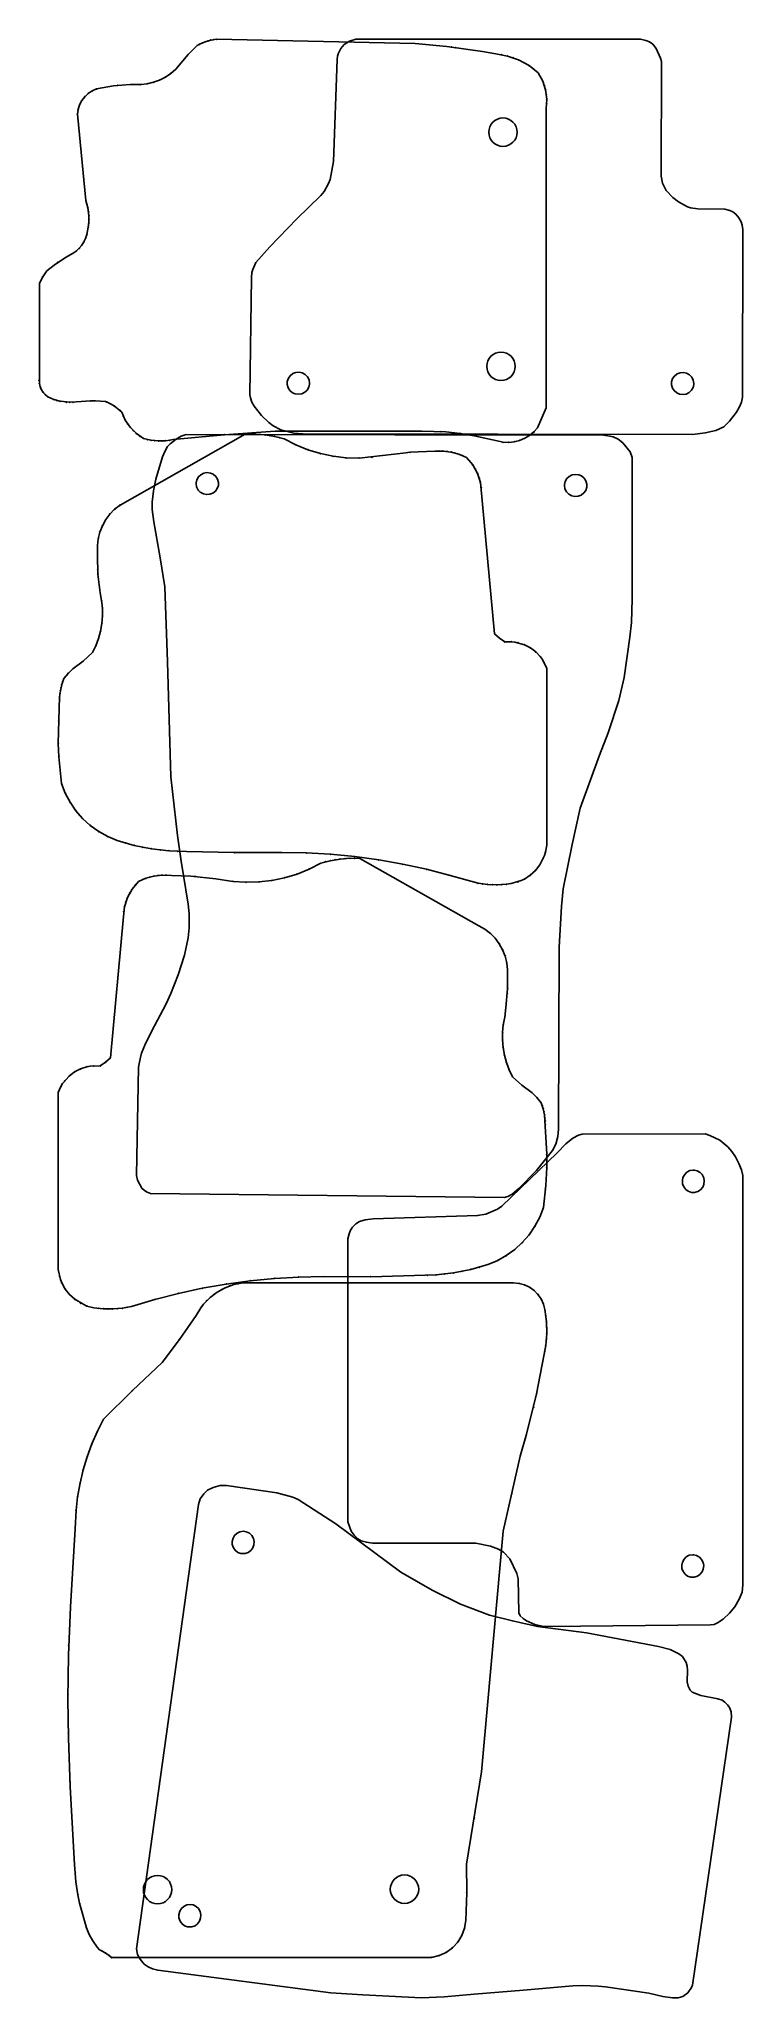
# Model space of a CAD drawing. Header units: metres. Extents: x 1981 to 2699, y 1 to 1999.
import ezdxf

# ---------------------------------------------------------------- set-up
doc = ezdxf.new("R2010")
doc.units = ezdxf.units.M
for name, color, linetype in [('1', 7, 'Continuous'), ('11', 7, 'Continuous'), ('2', 7, 'Continuous'), ('3', 7, 'Continuous')]:
    doc.layers.add(name, color=color, linetype=linetype)

msp = doc.modelspace()

# ---------------------------------------------------------------- linework, layer by layer
at = {"color": 7}
for points in [[(2250.1, 1596.5), (2648, 1595.8), (2660.7, 1597.3), (2671.5, 1599.8), (2679.5, 1603.7), (2685.5, 1609.2), (2692.5, 1618.4), (2695.5, 1623.9), (2697.5, 1628.6), (2698.6, 1633.8), (2699, 1805), (2698.3, 1809.3), (2697.2, 1812.6), (2694.8, 1816.8), (2691.7, 1820.4), (2688.9, 1822.8), (2685.6, 1824.4), (2680.7, 1825.7), (2653.2, 1825.8), (2645.7, 1826.9), (2642.6, 1827.9), (2633.3, 1833.2), (2627.6, 1837.4), (2620.9, 1844.8), (2617.2, 1852.2), (2615.8, 1859.2), (2615.9, 1976.3), (2615.1, 1979.6), (2610.7, 1989.5), (2607.1, 1994), (2603.7, 1996.4), (2600.1, 1997.8), (2594.7, 1999), (2304.1, 1999), (2297.8, 1996.9), (2292.5, 1993.4), (2288.9, 1989.5), (2286.3, 1984.2), (2285.5, 1981.8), (2285.1, 1978.1), (2281.6, 1874.3), (2278.1, 1855.8), (2276.3, 1851.7), (2271.9, 1843.7), (2268.5, 1839.5), (2244.2, 1815.6), (2216.5, 1787.2), (2202.3, 1771.1), (2199.2, 1764.1), (2198, 1760.9), (2197.8, 1755.9), (2196.2, 1636.1), (2196.8, 1633.3), (2198.2, 1628.8), (2200.6, 1624.8), (2208.1, 1615.2), (2215.5, 1607.9), (2220, 1604.6), (2227.7, 1600.4), (2241.1, 1597.1)], [(2257.1, 1648), (2256.5, 1651.4), (2254.9, 1654.6), (2252.7, 1656.8), (2249.6, 1658.5), (2246.5, 1659.2), (2243, 1658.9), (2240, 1657.8), (2237.2, 1655.6), (2235.4, 1653.1), (2234.3, 1649.8), (2234.2, 1646.7), (2235.2, 1643.3), (2236.9, 1640.7), (2239.6, 1638.4), (2242.5, 1637.2), (2246, 1636.8), (2249.1, 1637.3), (2252.3, 1638.9), (2254.6, 1641), (2256.4, 1644.1), (2257, 1647.1)], [(2649.1, 1647.7), (2648.5, 1651.2), (2646.9, 1654.3), (2644.7, 1656.5), (2641.6, 1658.3), (2638.5, 1658.9), (2635, 1658.7), (2632, 1657.5), (2629.2, 1655.4), (2627.4, 1652.9), (2626.3, 1649.5), (2626.2, 1646.4), (2627.2, 1643), (2628.9, 1640.5), (2631.6, 1638.2), (2634.5, 1636.9), (2638, 1636.5), (2641.1, 1637), (2644.3, 1638.6), (2646.6, 1640.8), (2648.4, 1643.8), (2649, 1646.8)], [(2556.8, 1595), (2131.2, 1595.6), (2126, 1594), (2121, 1590.9), (2114.7, 1586.2), (2112.3, 1583.4), (2109.7, 1579), (2107, 1572.9), (2100.4, 1550.1), (2097.8, 1538.3), (2096.4, 1526.6), (2096.4, 1519.2), (2098.1, 1506.7), (2104.8, 1470), (2109.3, 1440.2), (2112, 1364), (2115.5, 1246.5), (2122.3, 1186.8), (2126, 1160.4), (2133.2, 1116.7), (2134.2, 1106.8), (2134.2, 1092.6), (2133.1, 1082.3), (2129.5, 1064.7), (2123.1, 1044.4), (2115.7, 1025.5), (2110.9, 1015.1), (2095.8, 986.9), (2089.1, 972.7), (2085.7, 964.6), (2084.1, 958.8), (2082.4, 950.3), (2080.5, 840), (2081.4, 835.2), (2086.1, 826.8), (2088.6, 824.5), (2091.4, 822.7), (2094.9, 821.5), (2455.6, 817.3), (2459.2, 818.3), (2463.7, 820.8), (2470.6, 826.6), (2488.4, 844.9), (2505, 865.2), (2508.2, 871.7), (2510.3, 879.6), (2510.9, 887.2), (2511.5, 1072.7), (2514.1, 1114.2), (2515.7, 1132.4), (2524.9, 1177.6), (2533.2, 1214.5), (2552.8, 1268.7), (2561.7, 1291.4), (2572.5, 1324.5), (2578.1, 1348), (2583.7, 1388.9), (2585.3, 1404.1), (2586.1, 1427.7), (2586, 1572.4), (2584.1, 1578), (2576.5, 1587.1), (2572, 1590.9), (2566.8, 1593.4), (2563.5, 1594.2)], [(2141.3, 1545.7), (2141.8, 1542.2), (2143.4, 1539), (2145.6, 1536.8), (2148.7, 1535.1), (2151.8, 1534.4), (2155.4, 1534.7), (2158.3, 1535.8), (2161.1, 1538), (2162.9, 1540.5), (2164, 1543.8), (2164.1, 1546.9), (2163.1, 1550.3), (2161.5, 1552.9), (2158.7, 1555.2), (2155.9, 1556.4), (2152.3, 1556.9), (2149.2, 1556.3), (2146, 1554.7), (2143.7, 1552.6), (2142, 1549.5), (2141.3, 1546.5)], [(2517.1, 1543.8), (2517.6, 1540.4), (2519.2, 1537.2), (2521.4, 1535), (2524.5, 1533.3), (2527.6, 1532.6), (2531.2, 1532.9), (2534.1, 1534), (2536.9, 1536.2), (2538.7, 1538.7), (2539.8, 1542), (2539.9, 1545.1), (2538.9, 1548.5), (2537.3, 1551.1), (2534.5, 1553.4), (2531.7, 1554.6), (2528.1, 1555), (2525, 1554.5), (2521.8, 1552.9), (2519.5, 1550.8), (2517.8, 1547.7), (2517.1, 1544.7)], [(2699, 422.3), (2699, 839.7), (2697.6, 845.5), (2695, 852.2), (2691.6, 859), (2687.9, 864.3), (2683.7, 869), (2675.6, 875.8), (2665.3, 880.6), (2660.7, 882.2), (2535, 882), (2531.5, 881), (2525.5, 877.8), (2518.5, 872.1), (2509.7, 862.9), (2453.3, 808.5), (2448.6, 805.6), (2437, 800.5), (2428.4, 799), (2321.9, 795.6), (2313.9, 794.5), (2307.9, 793), (2304.2, 790.4), (2300.7, 787.2), (2298.7, 784.2), (2297.4, 780.3), (2296.2, 775.2), (2296.2, 486.5), (2299.4, 477.1), (2302.4, 472.9), (2306.2, 469.2), (2309.7, 467.2), (2315, 465.8), (2321.4, 464.9), (2426.6, 464.7), (2441.5, 461.8), (2449.9, 458.8), (2455, 455.6), (2461.3, 448.7), (2468.5, 434), (2469.7, 428.3), (2470.5, 393.7), (2471.9, 390.8), (2474.9, 388), (2478.5, 385.4), (2487, 381.7), (2494.2, 380.2), (2500.2, 379.7), (2666, 381.4), (2669.8, 381.9), (2673.3, 383.5), (2678.8, 387.1), (2685.4, 393.5), (2690.8, 400), (2695.4, 407.7), (2698.4, 414.7)], [(2648.5, 845.4), (2645, 844.8), (2641.9, 843.2), (2639.7, 841), (2637.9, 837.9), (2637.3, 834.8), (2637.6, 831.3), (2638.7, 828.3), (2640.9, 825.5), (2643.4, 823.7), (2646.7, 822.6), (2649.8, 822.5), (2653.2, 823.5), (2655.8, 825.2), (2658.1, 827.9), (2659.3, 830.8), (2659.7, 834.4), (2659.2, 837.5), (2657.6, 840.7), (2655.4, 842.9), (2652.4, 844.7), (2649.4, 845.4)], [(2143.9, 504.2), (2080.5, 51), (2081.6, 45.3), (2084.1, 40.3), (2088.3, 35.4), (2092.4, 32.6), (2096.8, 30.7), (2102.2, 29.2), (2278.6, 6.2), (2311.5, 3.9), (2371.1, 1), (2394.2, 2), (2425, 4.6), (2475.2, 8.7), (2525.6, 13.2), (2535.8, 13.7), (2551.6, 12.9), (2558.8, 12.2), (2603.1, 5.8), (2617.4, 2.5), (2627.2, 1), (2633.2, 1), (2637.8, 2.4), (2642.9, 6), (2646.7, 11.4), (2647.7, 13.9), (2687.4, 287.4), (2687.1, 292.8), (2685.4, 297.1), (2683.3, 300), (2680.5, 302.7), (2677.8, 304.5), (2673.5, 306), (2656.2, 309.4), (2647.4, 312.7), (2645.4, 314.7), (2643.1, 319), (2642.3, 323.5), (2642.4, 335.1), (2642.2, 339.4), (2641.2, 342.9), (2637.4, 349.2), (2633.6, 352), (2625, 356.2), (2613, 359.3), (2539.5, 373.4), (2489.7, 379.7), (2464, 385.4), (2440.6, 391.4), (2410.9, 402.4), (2382, 416.7), (2350.3, 435.2), (2283.8, 484.4), (2245.4, 509.3), (2239.9, 511.7), (2223.6, 516), (2172.2, 523.6), (2165.8, 523.7), (2158.6, 521.7), (2152.9, 518.8), (2149.1, 515.2), (2145.6, 510.1)], [(2187.6, 454.1), (2191.2, 454.2), (2194.5, 455.3), (2197, 457.2), (2199.1, 460.1), (2200.2, 463), (2200.4, 466.6), (2199.7, 469.6), (2198, 472.7), (2195.7, 474.9), (2192.5, 476.4), (2189.5, 476.9), (2186, 476.4), (2183.2, 475.1), (2180.6, 472.7), (2179, 470), (2178.1, 466.6), (2178.2, 463.4), (2179.3, 460), (2181.1, 457.5), (2183.9, 455.3), (2186.8, 454.3)], [(2647.9, 453), (2644.4, 452.5), (2641.3, 450.8), (2639, 448.6), (2637.3, 445.5), (2636.7, 442.5), (2636.9, 438.9), (2638.1, 436), (2640.2, 433.1), (2642.7, 431.3), (2646.1, 430.2), (2649.2, 430.2), (2652.6, 431.1), (2655.1, 432.8), (2657.4, 435.6), (2658.7, 438.4), (2659.1, 442), (2658.5, 445.1), (2656.9, 448.3), (2654.8, 450.5), (2651.7, 452.3), (2648.7, 453)], [(2133.3, 73.3), (2136.8, 73.4), (2140.2, 74.6), (2142.7, 76.4), (2144.8, 79.3), (2145.9, 82.2), (2146.1, 85.8), (2145.4, 88.9), (2143.6, 92), (2141.4, 94.1), (2138.2, 95.7), (2135.2, 96.2), (2131.7, 95.7), (2128.9, 94.3), (2126.3, 92), (2124.6, 89.3), (2123.7, 85.8), (2123.8, 82.7), (2125, 79.3), (2126.8, 76.7), (2129.6, 74.6), (2132.5, 73.5)]]:
    msp.add_lwpolyline(points, close=True, dxfattribs=at)
at = {"layer": '1', "color": 7}
for points in [[(2020.3, 1922.5), (2029, 1834.3), (2031, 1826.8), (2031.9, 1819), (2031.8, 1811.2), (2030.6, 1803.5), (2029.9, 1799.6), (2028.6, 1795.8), (2026.8, 1792.1), (2024.7, 1788.7), (2022.1, 1785.7), (2019.1, 1782.9), (2015.8, 1780.6), (2008.2, 1776.3), (1996.4, 1768.5), (1989.1, 1762.6), (1984.9, 1756.6), (1981.5, 1750.1), (1981.5, 1647.7), (1982.3, 1644.5), (1983.6, 1641.4), (1985.4, 1638.6), (1987.6, 1636.2), (1990.2, 1634.1), (1996.2, 1631.4), (2002.6, 1629.7), (2012.4, 1628.6), (2019, 1628.9), (2033.9, 1630), (2038.8, 1630), (2048.8, 1629.3), (2053.4, 1627.3), (2057.7, 1624.9), (2063.6, 1620.3), (2065.4, 1618.6), (2069.1, 1610.4), (2074.2, 1603.1), (2080.4, 1596.7), (2087.7, 1591.5), (2095.2, 1589.9), (2102.8, 1589.2), (2110.4, 1589.4), (2117.9, 1590.5), (2170, 1595.4), (2222.1, 1599.3), (2371.6, 1599.3), (2396.1, 1598.3), (2410.6, 1596.8), (2425, 1594.4), (2454.5, 1587.9), (2460.2, 1587.7), (2465.8, 1588.3), (2471.3, 1589.7), (2476.6, 1591.9), (2481.5, 1594.8), (2485.9, 1598.4), (2489.7, 1602.5), (2498.4, 1623.1), (2498.4, 1928.3), (2499, 1937.8), (2497.8, 1947.2), (2494.9, 1956.2), (2490.4, 1964.6), (2480.9, 1972), (2470.3, 1977.8), (2458.9, 1981.8), (2447, 1984), (2433.4, 1986.3), (2397, 1991.5), (2364.9, 1994.6), (2162.1, 1999), (2156.2, 1998), (2150.5, 1996.2), (2144.9, 1993.8), (2142.3, 1992.4), (2133.2, 1983.3), (2120.5, 1968.4), (2115.5, 1964.1), (2110, 1960.4), (2104.1, 1957.3), (2097.9, 1955), (2091.5, 1953.5), (2084.9, 1952.7), (2074.1, 1952.7), (2057.1, 1951.5), (2039.8, 1948.2), (2035.4, 1946.2), (2031.3, 1943.6), (2027.7, 1940.2), (2024.7, 1936.3), (2022.5, 1932), (2021, 1927.4)], [(2499, 1176.7), (2499, 1357), (2494.5, 1366.2), (2492.5, 1369), (2487.8, 1374), (2482.3, 1378.1), (2476.3, 1381.3), (2466.4, 1384), (2463, 1384.4), (2456.1, 1384.2), (2450.7, 1388), (2445.8, 1392.5), (2431.4, 1546.6), (2428.4, 1556), (2423.5, 1564.7), (2417, 1572.3), (2409.4, 1575.6), (2401.5, 1577.8), (2393.3, 1578.9), (2385, 1578.8), (2359.4, 1577.6), (2355.2, 1577.2), (2307.6, 1571.6), (2294.3, 1571.9), (2281.1, 1573.5), (2268.1, 1576.2), (2255.4, 1580.1), (2243.1, 1585.1), (2231.3, 1591.2), (2221.5, 1593.7), (2211.6, 1595.3), (2201.5, 1596.1), (2191.4, 1596), (2063.8, 1523.8), (2058.2, 1519.5), (2053.3, 1514.5), (2049.1, 1508.9), (2045.7, 1502.7), (2043.1, 1496.2), (2041.5, 1489.4), (2040.7, 1482.4), (2040.6, 1472.7), (2041.2, 1453.3), (2043.5, 1434.1), (2044.9, 1426.4), (2045.7, 1418.6), (2045.8, 1410.7), (2045.2, 1402.9), (2043.8, 1395.2), (2041.8, 1387.7), (2039.1, 1380.3), (2035.8, 1373.2), (2026.1, 1364.5), (2015.6, 1356.8), (2010.7, 1352), (2006.3, 1346.8), (2004.3, 1340.7), (2002.9, 1334.4), (2002.1, 1328), (2000.7, 1280.6), (2001.3, 1267), (2003.9, 1239.8), (2007.8, 1229.9), (2012.7, 1220.6), (2018.7, 1211.9), (2025.6, 1204), (2033.4, 1196.9), (2042, 1190.7), (2051.2, 1185.6), (2060.9, 1181.5), (2078.2, 1176.6), (2095.8, 1173.2), (2113.6, 1171.1), (2131.6, 1170.5), (2180.2, 1169.3), (2228.9, 1169.4), (2253.7, 1168.9), (2278.5, 1167.5), (2303.1, 1165.1), (2327.7, 1161.7), (2352.1, 1157.4), (2376.4, 1152.2), (2400.4, 1146), (2428.9, 1137.9), (2438.5, 1136.7), (2448.2, 1136.3), (2457.9, 1136.9), (2462.7, 1137.6), (2473, 1140.7), (2476.2, 1142.3), (2482.2, 1146.2), (2487.4, 1151), (2491.9, 1156.7), (2496.7, 1166.3), (2497.7, 1169.7)], [(2000.7, 744.1), (2003, 733.6), (2004.3, 730.3), (2007.8, 724), (2012.2, 718.4), (2017.5, 713.6), (2026.7, 708.1), (2030, 706.7), (2037, 704.9), (2046.6, 703.9), (2056.3, 703.7), (2066, 704.5), (2075.5, 706.3), (2099.3, 713.4), (2123.3, 719.6), (2147.5, 724.8), (2172, 729.1), (2196.5, 732.4), (2221.2, 734.8), (2246, 736.3), (2270.8, 736.7), (2319.5, 736.6), (2386.1, 738.5), (2403.9, 740.5), (2421.5, 744), (2438.8, 748.9), (2448.5, 752.9), (2457.7, 758.1), (2466.3, 764.3), (2474, 771.4), (2481, 779.3), (2487, 788), (2491.9, 797.3), (2495.8, 807.1), (2498, 829.8), (2499, 848), (2499, 861.6), (2496.8, 901.8), (2495.4, 908), (2493.3, 914.1), (2489, 919.4), (2484, 924.1), (2473.6, 931.9), (2463.9, 940.6), (2460.5, 947.7), (2457.9, 955), (2455.8, 962.6), (2454.5, 970.3), (2453.9, 978.1), (2454, 986), (2454.7, 993.7), (2456.2, 1001.4), (2457.4, 1011.1), (2459, 1030.4), (2458.9, 1049.8), (2458.2, 1056.7), (2456.6, 1063.6), (2454, 1070.1), (2450.6, 1076.2), (2446.4, 1081.8), (2441.5, 1086.8), (2435.9, 1091.1), (2429.8, 1094.6), (2308.3, 1163.3), (2298.2, 1163.4), (2288.1, 1162.7), (2278.1, 1161), (2268.4, 1158.6), (2256.6, 1152.5), (2244.3, 1147.4), (2231.6, 1143.6), (2218.6, 1140.8), (2205.4, 1139.3), (2192.1, 1139), (2178.8, 1139.8), (2161.5, 1142.5), (2136, 1145.3), (2106.4, 1146.3), (2098.2, 1145.2), (2090.2, 1143), (2082.7, 1139.7), (2076.2, 1132.1), (2071.3, 1123.4), (2068.2, 1113.9), (2067.1, 1104), (2053.9, 959.9), (2049, 955.4), (2043.5, 951.6), (2033.3, 951.4), (2029.9, 950.7), (2023.4, 948.6), (2017.3, 945.5), (2011.9, 941.3), (2005.2, 933.6), (2003.4, 930.6), (2000.7, 924.4)], [(2373.4, 42), (2381.4, 42.3), (2389.1, 44.1), (2396.3, 47.4), (2402.8, 52), (2408.2, 57.9), (2412.3, 64.6), (2415.1, 72.1), (2416.3, 79.9), (2417.4, 108.6), (2417.1, 137.2), (2432.6, 231.7), (2454.7, 476.9), (2472, 553.4), (2478.5, 576), (2488.6, 617.2), (2498, 666.3), (2499, 678.6), (2498.7, 691), (2497, 703.2), (2495.6, 708.7), (2493.2, 713.9), (2490, 718.5), (2486, 722.6), (2481.4, 725.9), (2476.3, 728.3), (2470.8, 729.8), (2465.1, 730.4), (2188.9, 730.4), (2179.8, 728.6), (2171, 725.4), (2162.9, 721), (2155.5, 715.3), (2149, 708.6), (2146.2, 704.9), (2141.5, 696.9), (2124.3, 672.7), (2106.6, 649), (2076.4, 620.5), (2047, 591.3), (2040.7, 578.9), (2035, 566.1), (2030.2, 553), (2026.1, 539.6), (2022.9, 526), (2020.5, 512.2), (2018.9, 498.3), (2017.9, 479.4), (2013.1, 400), (2011.1, 350.4), (2010.5, 305.7), (2011, 266), (2012.9, 216.4), (2017.3, 137), (2018.8, 119.3), (2020.7, 106.2), (2022.5, 97.5), (2029.4, 72.5), (2032.3, 65.5), (2036, 59), (2040.3, 52.8), (2042.8, 49.9), (2046.1, 48.4), (2052.2, 44.4), (2055, 42)]]:
    msp.add_lwpolyline(points, close=True, dxfattribs=at)
at = {"layer": '11', "color": 7}
for centre in [(2454.3, 1904.1), (2452.3, 1665.3), (2102, 111.4), (2353.9, 111.8)]:
    msp.add_circle(centre, 14.5, dxfattribs=at)
at = {"layer": '2', "color": 7}
for p in [(2020.3, 1922.5), (2445.8, 1392.5), (2456.1, 1384.2), (2053.9, 959.9), (2043.5, 951.6), (2055, 42)]:
    msp.add_point(p, dxfattribs=at)
at = {"layer": '3', "color": 7}
for p in [(2159.2, 1998.6), (2162.1, 1999), (2133.2, 1983.3), (2144.9, 1993.8), (2147.7, 1995.1), (2150.5, 1996.2), (2153.3, 1997.2), (2156.2, 1998), (2401.5, 1991), (2406.1, 1990.4), (2453, 1983.1), (2458.9, 1981.8), (2464.7, 1980), (2110, 1960.4), (2115.5, 1964.1), (2120.5, 1968.4), (2470.3, 1977.8), (2475.7, 1975.1), (2480.9, 1972), (2485.8, 1968.5), (2492.8, 1960.5), (2027.7, 1940.2), (2031.3, 1943.6), (2035.4, 1946.2), (2039.8, 1948.2), (2061.3, 1952), (2084.9, 1952.7), (2091.5, 1953.5), (2097.9, 1955), (2104.1, 1957.3), (2494.9, 1956.2), (2496.6, 1951.8), (2497.8, 1947.2), (2498.6, 1942.5), (2021, 1927.4), (2022.5, 1932), (2024.7, 1936.3), (2498.9, 1933.1), (2499, 1937.8), (2030.1, 1830.6), (2031, 1826.8), (2031.6, 1822.9), (2031.9, 1819), (2029.9, 1799.6), (2031.4, 1807.4), (2031.8, 1811.2), (2032, 1815.1), (2015.8, 1780.6), (2019.1, 1782.9), (2022.1, 1785.7), (2024.7, 1788.7), (2026.8, 1792.1), (2028.6, 1795.8), (2000.2, 1771.3), (1984.9, 1756.6), (1981.2, 1651), (1981.5, 1647.7), (1982.3, 1644.5), (1983.6, 1641.4), (1985.4, 1638.6), (1987.6, 1636.2), (1990.2, 1634.1), (1996.2, 1631.4), (1999.4, 1630.4), (2002.6, 1629.7), (2009.1, 1628.7), (2012.4, 1628.6), (2015.7, 1628.6), (2033.9, 1630), (2051.1, 1628.4), (2053.4, 1627.3), (2057.7, 1624.9), (2061.7, 1621.9), (2063.6, 1620.3), (2067.1, 1614.4), (2069.1, 1610.4), (2071.5, 1606.6), (2074.2, 1603.1), (2077.2, 1599.7), (2391.2, 1598.6), (2080.4, 1596.7), (2084, 1593.9), (2091.4, 1590.6), (2095.2, 1589.9), (2099, 1589.4), (2102.8, 1589.2), (2106.6, 1589.2), (2110.4, 1589.4), (2114.2, 1589.8), (2170, 1595.4), (2196.4, 1596.1), (2201.5, 1596.1), (2206.5, 1595.8), (2211.6, 1595.3), (2216.6, 1594.6), (2221.5, 1593.7), (2226.4, 1592.5), (2243.1, 1585.1), (2255.4, 1580.1), (2389.1, 1579), (2393.3, 1578.9), (2397.4, 1578.5), (2410.6, 1596.8), (2425, 1594.4), (2454.5, 1587.9), (2460.2, 1587.7), (2465.8, 1588.3), (2471.3, 1589.7), (2476.6, 1591.9), (2481.5, 1594.8), (2485.9, 1598.4), (2268.1, 1576.2), (2281.1, 1573.5), (2294.3, 1571.9), (2307.6, 1571.6), (2320.8, 1572.5), (2359.4, 1577.6), (2401.5, 1577.8), (2405.5, 1576.9), (2409.4, 1575.6), (2413.3, 1574.1), (2420.4, 1568.7), (2423.5, 1564.7), (2426.1, 1560.5), (2428.4, 1556), (2430.1, 1551.4), (2431.4, 1546.6), (2432.3, 1541.6), (2058.2, 1519.5), (2063.8, 1523.8), (2045.7, 1502.7), (2049.1, 1508.9), (2053.3, 1514.5), (2041.5, 1489.4), (2043.1, 1496.2), (2040.9, 1458.2), (2041.2, 1453.3), (2044.9, 1426.4), (2045.7, 1418.6), (2045.2, 1402.9), (2045.8, 1410.7), (2039.1, 1380.3), (2041.8, 1387.7), (2043.8, 1395.2), (2450.7, 1388), (2463, 1384.4), (2469.8, 1383.4), (2476.3, 1381.3), (2026.1, 1364.5), (2482.3, 1378.1), (2487.8, 1374), (2492.5, 1369), (2496.2, 1363.3), (2004.3, 1340.7), (2005.2, 1343.7), (2010.7, 1352), (2002, 1324.8), (2002.1, 1328), (2002.4, 1331.2), (2002.9, 1334.4), (2003.5, 1337.5), (2001, 1303.4), (2000.7, 1280.6), (2001.3, 1267), (2007.8, 1229.9), (2012.7, 1220.6), (2018.7, 1211.9), (2025.6, 1204), (2033.4, 1196.9), (2042, 1190.7), (2051.2, 1185.6), (2069.5, 1178.9), (2078.2, 1176.6), (2086.9, 1174.7), (2095.8, 1173.2), (2104.7, 1172), (2113.6, 1171.1), (2122.6, 1170.6), (2180.2, 1169.3), (2253.7, 1168.9), (2273.2, 1159.9), (2278.1, 1161), (2278.5, 1167.5), (2283.1, 1162), (2288.1, 1162.7), (2293.1, 1163.2), (2298.2, 1163.4), (2303.1, 1165.1), (2303.2, 1163.5), (2327.7, 1161.7), (2495.3, 1162.9), (2497.7, 1169.7), (2086.4, 1141.5), (2090.2, 1143), (2094.2, 1144.2), (2098.2, 1145.2), (2102.3, 1145.9), (2106.4, 1146.3), (2110.5, 1146.4), (2140.3, 1145), (2178.8, 1139.8), (2192.1, 1139), (2205.4, 1139.3), (2218.6, 1140.8), (2231.6, 1143.6), (2244.3, 1147.4), (2256.6, 1152.5), (2352.1, 1157.4), (2376.4, 1152.2), (2400.4, 1146), (2469.6, 1139.4), (2476.2, 1142.3), (2482.2, 1146.2), (2487.4, 1151), (2491.9, 1156.7), (2071.3, 1123.4), (2073.5, 1127.9), (2076.2, 1132.1), (2079.2, 1136.1), (2428.9, 1137.9), (2433.7, 1137.2), (2438.5, 1136.7), (2443.4, 1136.4), (2448.2, 1136.3), (2453.1, 1136.5), (2457.9, 1136.9), (2067.4, 1109), (2068.2, 1113.9), (2069.5, 1118.8), (2435.9, 1091.1), (2441.5, 1086.8), (2446.4, 1081.8), (2450.6, 1076.2), (2454, 1070.1), (2456.6, 1063.6), (2458.2, 1056.7), (2458.8, 1025.5), (2459, 1030.4), (2454, 986), (2454.7, 993.7), (2453.9, 978.1), (2454.5, 970.3), (2455.8, 962.6), (2011.9, 941.3), (2017.3, 945.5), (2023.4, 948.6), (2029.9, 950.7), (2036.7, 951.7), (2049, 955.4), (2457.9, 955), (2460.5, 947.7), (2003.4, 930.6), (2007.2, 936.3), (2473.6, 931.9), (2489, 919.4), (2494.5, 911.1), (2495.4, 908), (2496.2, 904.9), (2496.8, 901.8), (2497.3, 898.6), (2497.6, 895.4), (2497.7, 892.2), (2499, 861.6), (2499, 848), (2497.6, 825.3), (2481, 779.3), (2487, 788), (2491.9, 797.3), (2466.3, 764.3), (2474, 771.4), (2395, 739.3), (2403.9, 740.5), (2412.7, 742.1), (2421.5, 744), (2430.2, 746.3), (2448.5, 752.9), (2457.7, 758.1), (2002, 737), (2004.3, 730.3), (2007.8, 724), (2123.3, 719.6), (2147.5, 724.8), (2166.9, 723.3), (2172, 729.1), (2175.3, 727.2), (2184.3, 729.6), (2193.5, 730.7), (2196.5, 732.4), (2221.2, 734.8), (2246, 736.3), (2319.5, 736.6), (2377.1, 738), (2386.1, 738.5), (2470.8, 729.8), (2476.3, 728.3), (2481.4, 725.9), (2486, 722.6), (2012.2, 718.4), (2017.5, 713.6), (2023.5, 709.6), (2030, 706.7), (2041.8, 704.3), (2046.6, 703.9), (2051.5, 703.7), (2056.3, 703.7), (2061.2, 704), (2066, 704.5), (2070.8, 705.3), (2099.3, 713.4), (2146.2, 704.9), (2152.1, 712.1), (2159.1, 718.3), (2490, 718.5), (2493.2, 713.9), (2495.6, 708.7), (2498, 697.1), (2498.7, 691), (2499, 684.8), (2124.3, 672.7), (2497, 660.2), (2498, 666.3), (2498.7, 672.5), (2499, 678.6), (2076.4, 620.5), (2485.6, 603.4), (2488.6, 617.2), (2035, 566.1), (2040.7, 578.9), (2477.2, 571.5), (2026.1, 539.6), (2030.2, 553), (2022.9, 526), (2020.5, 512.2), (2463.3, 515.1), (2018.9, 498.3), (2013.9, 414.9), (2011.4, 360.3), (2010.5, 310.7), (2010.9, 271), (2012.6, 221.4), (2425, 184.4), (2018, 128.2), (2020.7, 106.2), (2417.4, 108.6), (2022.5, 97.5), (2029.4, 72.5), (2030.7, 69), (2032.3, 65.5), (2034, 62.2), (2412.3, 64.6), (2415.1, 72.1), (2036, 59), (2038.1, 55.8), (2040.3, 52.8), (2044.5, 49.2), (2046.1, 48.4), (2049.2, 46.6), (2052.2, 44.4), (2053.6, 43.3), (2381.4, 42.3), (2389.1, 44.1), (2396.3, 47.4), (2402.8, 52), (2408.2, 57.9)]:
    msp.add_point(p, dxfattribs=at)

doc.saveas('drawing.dxf')
